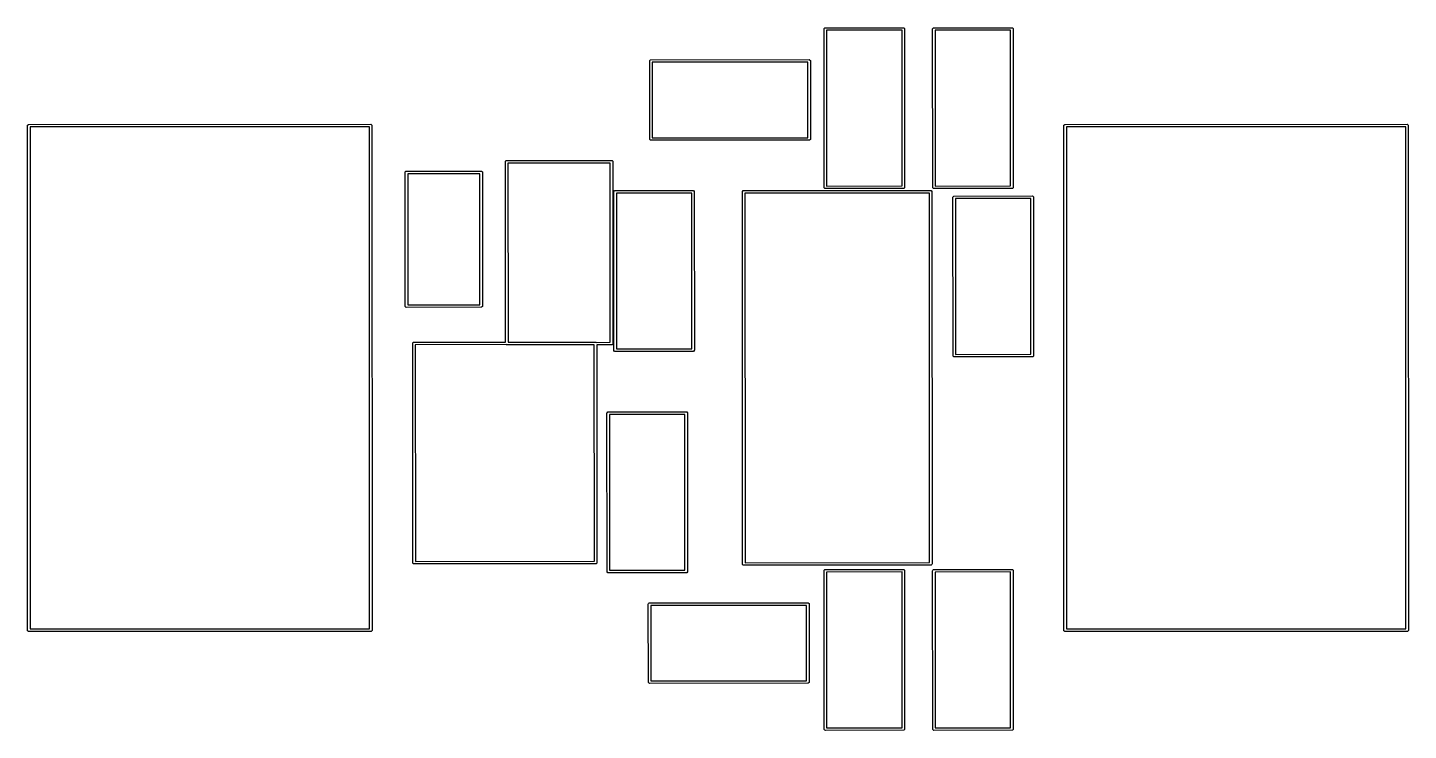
# Model space of a CAD drawing. Extents: x -5.01 to -3.99, y 5.43 to 5.94.
import ezdxf

# ---------------------------------------------------------------- set-up
doc = ezdxf.new("R2010")
doc.units = 0
doc.header["$MEASUREMENT"] = 0
doc.layers.add('BLACK', color=7, linetype='CONTINUOUS')

msp = doc.modelspace()

# ---------------------------------------------------------------- linework, layer by layer
at = {"layer": 'BLACK', "linetype": 'CONTINUOUS'}
for p, q in [((-4.4197, 5.9423), (-4.4196, 5.9426)), ((-4.4196, 5.8254), (-4.4197, 5.9423)), ((-4.4196, 5.9426), (-4.4191, 5.9432)), ((-4.4191, 5.9432), (-4.3613, 5.9432)), ((-4.3622, 5.9414), (-4.4178, 5.9413)), ((-4.4178, 5.9413), (-4.4178, 5.8266)), ((-4.3622, 5.8267), (-4.3622, 5.9414)), ((-4.3613, 5.9432), (-4.3609, 5.9432)), ((-4.3609, 5.9432), (-4.3604, 5.9426)), ((-4.3604, 5.9426), (-4.3603, 5.8257)), ((-4.3397, 5.9423), (-4.3396, 5.9426)), ((-4.3396, 5.8254), (-4.3397, 5.9423)), ((-4.3396, 5.9426), (-4.3391, 5.9432)), ((-4.3391, 5.9432), (-4.2813, 5.9432)), ((-4.2822, 5.9414), (-4.3378, 5.9413)), ((-4.3378, 5.9413), (-4.3378, 5.8266)), ((-4.2822, 5.8267), (-4.2822, 5.9414)), ((-4.2813, 5.9432), (-4.2809, 5.9432)), ((-4.2809, 5.9432), (-4.2804, 5.9426)), ((-4.2804, 5.9426), (-4.2803, 5.8257)), ((-4.5482, 5.9191), (-4.5476, 5.9196)), ((-4.5482, 5.9187), (-4.5482, 5.9191)), ((-4.5482, 5.8609), (-4.5482, 5.9187)), ((-4.5476, 5.9196), (-4.4307, 5.9197)), ((-4.5464, 5.9178), (-4.5463, 5.8622)), ((-4.4317, 5.9178), (-4.5464, 5.9178)), ((-4.4316, 5.8622), (-4.4317, 5.9178)), ((-4.4307, 5.9197), (-4.4304, 5.9196)), ((-4.4304, 5.9196), (-4.4298, 5.9191)), ((-4.4298, 5.9191), (-4.4297, 5.8613)), ((-5.0067, 5.8715), (-5.0061, 5.872)), ((-5.0067, 5.8711), (-5.0067, 5.8715)), ((-5.0067, 5.4991), (-5.0067, 5.8711)), ((-5.0061, 5.872), (-4.7538, 5.8721)), ((-4.7548, 5.8702), (-5.0048, 5.8701)), ((-5.0048, 5.8701), (-5.0048, 5.5004)), ((-4.7547, 5.5004), (-4.7548, 5.8702)), ((-4.7538, 5.8721), (-4.7534, 5.872)), ((-4.7534, 5.872), (-4.7529, 5.8715)), ((-4.7529, 5.8715), (-4.7528, 5.4994)), ((-4.5463, 5.8622), (-4.4316, 5.8622)), ((-4.243, 5.8711), (-4.2429, 5.8715)), ((-4.2429, 5.4991), (-4.243, 5.8711)), ((-4.2429, 5.8715), (-4.2423, 5.872)), ((-4.2423, 5.872), (-3.99, 5.8721)), ((-3.991, 5.8702), (-4.2411, 5.8701)), ((-4.2411, 5.8701), (-4.241, 5.5004)), ((-3.9909, 5.5004), (-3.991, 5.8702)), ((-3.99, 5.8721), (-3.9896, 5.872)), ((-3.9896, 5.872), (-3.9891, 5.8715)), ((-3.9891, 5.8715), (-3.989, 5.4994)), ((-4.5476, 5.8604), (-4.5482, 5.8609)), ((-4.5473, 5.8603), (-4.5476, 5.8604)), ((-4.4304, 5.8604), (-4.5473, 5.8603)), ((-4.4298, 5.8609), (-4.4304, 5.8604)), ((-4.4297, 5.8613), (-4.4298, 5.8609)), ((-4.6546, 5.8444), (-4.6545, 5.8448)), ((-4.6545, 5.7117), (-4.6546, 5.8444)), ((-4.6545, 5.8448), (-4.654, 5.8453)), ((-4.654, 5.8453), (-4.5764, 5.8454)), ((-4.5774, 5.8435), (-4.6527, 5.8434)), ((-4.6527, 5.8434), (-4.6526, 5.7117)), ((-4.5773, 5.7116), (-4.5774, 5.8435)), ((-4.5764, 5.8454), (-4.576, 5.8453)), ((-4.576, 5.8453), (-4.5755, 5.8448)), ((-4.5755, 5.8448), (-4.5754, 5.7106)), ((-4.7285, 5.837), (-4.7279, 5.8376)), ((-4.7285, 5.8367), (-4.7285, 5.837)), ((-4.7285, 5.7379), (-4.7285, 5.8367)), ((-4.7279, 5.8376), (-4.6724, 5.8376)), ((-4.7266, 5.8357), (-4.7266, 5.7391)), ((-4.6734, 5.8357), (-4.7266, 5.8357)), ((-4.6734, 5.7392), (-4.6734, 5.8357)), ((-4.6724, 5.8376), (-4.6721, 5.8376)), ((-4.6721, 5.8376), (-4.6715, 5.837)), ((-4.6715, 5.837), (-4.6715, 5.7382)), ((-4.5747, 5.8223), (-4.5746, 5.8226)), ((-4.5746, 5.7054), (-4.5747, 5.8223)), ((-4.5746, 5.8226), (-4.5741, 5.8232)), ((-4.5741, 5.8232), (-4.5163, 5.8232)), ((-4.5172, 5.8214), (-4.5728, 5.8213)), ((-4.5172, 5.7067), (-4.5172, 5.8214)), ((-4.5163, 5.8232), (-4.5159, 5.8232)), ((-4.5159, 5.8232), (-4.5154, 5.8226)), ((-4.5154, 5.8226), (-4.5153, 5.7057)), ((-4.4799, 5.8223), (-4.4798, 5.8227)), ((-4.4798, 5.5479), (-4.4799, 5.8223)), ((-4.4798, 5.8227), (-4.4793, 5.8232)), ((-4.4793, 5.8232), (-4.3411, 5.8233)), ((-4.3421, 5.8214), (-4.478, 5.8213)), ((-4.4191, 5.8248), (-4.4196, 5.8254)), ((-4.4187, 5.8247), (-4.4191, 5.8248)), ((-4.3609, 5.8248), (-4.4187, 5.8247)), ((-4.4178, 5.8266), (-4.3622, 5.8267)), ((-4.3604, 5.8254), (-4.3609, 5.8248)), ((-4.3603, 5.8257), (-4.3604, 5.8254)), ((-4.342, 5.5493), (-4.3421, 5.8214)), ((-4.3411, 5.8233), (-4.3407, 5.8232)), ((-4.3407, 5.8232), (-4.3402, 5.8227)), ((-4.3402, 5.8227), (-4.3401, 5.5483)), ((-4.3391, 5.8248), (-4.3396, 5.8254)), ((-4.3387, 5.8247), (-4.3391, 5.8248)), ((-4.2809, 5.8248), (-4.3387, 5.8247)), ((-4.3378, 5.8266), (-4.2822, 5.8267)), ((-4.2804, 5.8254), (-4.2809, 5.8248)), ((-4.2803, 5.8257), (-4.2804, 5.8254)), ((-4.5728, 5.8213), (-4.5728, 5.7066)), ((-4.478, 5.8213), (-4.4779, 5.5492)), ((-4.3247, 5.8183), (-4.3246, 5.8186)), ((-4.3246, 5.7014), (-4.3247, 5.8183)), ((-4.3246, 5.8186), (-4.3241, 5.8192)), ((-4.3241, 5.8192), (-4.2663, 5.8193)), ((-4.2672, 5.8174), (-4.3228, 5.8173)), ((-4.3228, 5.8173), (-4.3228, 5.7026)), ((-4.2672, 5.7027), (-4.2672, 5.8174)), ((-4.2663, 5.8193), (-4.2659, 5.8192)), ((-4.2659, 5.8192), (-4.2654, 5.8186)), ((-4.2654, 5.8186), (-4.2653, 5.7017)), ((-4.7279, 5.7373), (-4.7285, 5.7379)), ((-4.7276, 5.7372), (-4.7279, 5.7373)), ((-4.6721, 5.7373), (-4.7276, 5.7372)), ((-4.7266, 5.7391), (-4.6734, 5.7392)), ((-4.6715, 5.7379), (-4.6721, 5.7373)), ((-4.6715, 5.7382), (-4.6715, 5.7379)), ((-4.7229, 5.7107), (-4.7228, 5.7111)), ((-4.7228, 5.5489), (-4.7229, 5.7107)), ((-4.7228, 5.7111), (-4.7223, 5.7116)), ((-4.7223, 5.7116), (-4.6545, 5.7117)), ((-4.6541, 5.7098), (-4.721, 5.7097)), ((-4.721, 5.7097), (-4.7209, 5.5502)), ((-4.654, 5.7097), (-4.6541, 5.7098)), ((-4.6536, 5.7096), (-4.654, 5.7097)), ((-4.5891, 5.7096), (-4.6536, 5.7096)), ((-4.6526, 5.7117), (-4.5881, 5.7117)), ((-4.589, 5.5503), (-4.5891, 5.7096)), ((-4.5881, 5.7117), (-4.5877, 5.7116)), ((-4.5877, 5.7116), (-4.5876, 5.7115)), ((-4.5876, 5.7115), (-4.5773, 5.7116)), ((-4.576, 5.7097), (-4.5872, 5.7097)), ((-4.5872, 5.7097), (-4.5871, 5.5493)), ((-4.5755, 5.7102), (-4.576, 5.7097)), ((-4.5754, 5.7106), (-4.5755, 5.7102)), ((-4.5741, 5.7048), (-4.5746, 5.7054)), ((-4.5737, 5.7047), (-4.5741, 5.7048)), ((-4.5159, 5.7048), (-4.5737, 5.7047)), ((-4.5728, 5.7066), (-4.5172, 5.7067)), ((-4.5154, 5.7054), (-4.5159, 5.7048)), ((-4.5153, 5.7057), (-4.5154, 5.7054)), ((-4.3241, 5.7008), (-4.3246, 5.7014)), ((-4.3237, 5.7007), (-4.3241, 5.7008)), ((-4.2659, 5.7008), (-4.3237, 5.7007)), ((-4.3228, 5.7026), (-4.2672, 5.7027)), ((-4.2654, 5.7014), (-4.2659, 5.7008)), ((-4.2653, 5.7017), (-4.2654, 5.7014)), ((-4.5797, 5.6593), (-4.5796, 5.6596)), ((-4.5796, 5.5424), (-4.5797, 5.6593)), ((-4.5796, 5.6596), (-4.5791, 5.6602)), ((-4.5791, 5.6602), (-4.5213, 5.6603)), ((-4.5213, 5.6603), (-4.5209, 5.6602)), ((-4.5209, 5.6602), (-4.5204, 5.6596)), ((-4.5204, 5.6596), (-4.5203, 5.5427)), ((-4.5222, 5.6584), (-4.5778, 5.6583)), ((-4.5778, 5.6583), (-4.5778, 5.5436)), ((-4.5222, 5.5437), (-4.5222, 5.6584)), ((-4.7223, 5.5484), (-4.7228, 5.5489)), ((-4.7219, 5.5483), (-4.7223, 5.5484)), ((-4.5877, 5.5484), (-4.7219, 5.5483)), ((-4.7209, 5.5502), (-4.589, 5.5503)), ((-4.5872, 5.5489), (-4.5877, 5.5484)), ((-4.5871, 5.5493), (-4.5872, 5.5489)), ((-4.4793, 5.5474), (-4.4798, 5.5479)), ((-4.4789, 5.5473), (-4.4793, 5.5474)), ((-4.3407, 5.5474), (-4.4789, 5.5473)), ((-4.4779, 5.5492), (-4.342, 5.5493)), ((-4.3402, 5.5479), (-4.3407, 5.5474)), ((-4.3401, 5.5483), (-4.3402, 5.5479)), ((-4.5791, 5.5418), (-4.5796, 5.5424)), ((-4.5787, 5.5418), (-4.5791, 5.5418)), ((-4.5209, 5.5418), (-4.5787, 5.5418)), ((-4.5778, 5.5436), (-4.5222, 5.5437)), ((-4.5204, 5.5424), (-4.5209, 5.5418)), ((-4.5203, 5.5427), (-4.5204, 5.5424)), ((-4.4197, 5.5433), (-4.4196, 5.5436)), ((-4.4196, 5.4264), (-4.4197, 5.5433)), ((-4.4196, 5.5436), (-4.4191, 5.5442)), ((-4.4191, 5.5442), (-4.3613, 5.5443)), ((-4.3622, 5.5424), (-4.4178, 5.5423)), ((-4.4178, 5.5423), (-4.4178, 5.4276)), ((-4.3622, 5.4277), (-4.3622, 5.5424)), ((-4.3613, 5.5443), (-4.3609, 5.5442)), ((-4.3609, 5.5442), (-4.3604, 5.5436)), ((-4.3604, 5.5436), (-4.3603, 5.4267)), ((-4.3397, 5.5433), (-4.3396, 5.5436)), ((-4.3396, 5.4264), (-4.3397, 5.5433)), ((-4.3396, 5.5436), (-4.3391, 5.5442)), ((-4.3391, 5.5442), (-4.2813, 5.5443)), ((-4.2822, 5.5424), (-4.3378, 5.5423)), ((-4.3378, 5.5423), (-4.3378, 5.4276)), ((-4.2822, 5.4277), (-4.2822, 5.5424)), ((-4.2813, 5.5443), (-4.2809, 5.5442)), ((-4.2809, 5.5442), (-4.2804, 5.5436)), ((-4.2804, 5.5436), (-4.2803, 5.4267)), ((-4.5493, 5.5187), (-4.5492, 5.5191)), ((-4.5492, 5.4609), (-4.5493, 5.5187)), ((-4.5492, 5.5191), (-4.5486, 5.5196)), ((-4.5486, 5.5196), (-4.4317, 5.5197)), ((-4.5474, 5.5178), (-4.5473, 5.4622)), ((-4.4327, 5.5178), (-4.5474, 5.5178)), ((-4.4326, 5.4622), (-4.4327, 5.5178)), ((-4.4317, 5.5197), (-4.4314, 5.5196)), ((-4.4314, 5.5196), (-4.4308, 5.5191)), ((-4.4308, 5.5191), (-4.4307, 5.4613)), ((-5.0061, 5.4985), (-5.0067, 5.4991)), ((-5.0057, 5.4985), (-5.0061, 5.4985)), ((-4.7534, 5.4985), (-5.0057, 5.4985)), ((-5.0048, 5.5004), (-4.7547, 5.5004)), ((-4.7529, 5.4991), (-4.7534, 5.4985)), ((-4.7528, 5.4994), (-4.7529, 5.4991)), ((-4.2423, 5.4985), (-4.2429, 5.4991)), ((-4.242, 5.4985), (-4.2423, 5.4985)), ((-3.9896, 5.4985), (-4.242, 5.4985)), ((-4.241, 5.5004), (-3.9909, 5.5004)), ((-3.9891, 5.4991), (-3.9896, 5.4985)), ((-3.989, 5.4994), (-3.9891, 5.4991)), ((-4.5486, 5.4604), (-4.5492, 5.4609)), ((-4.5483, 5.4603), (-4.5486, 5.4604)), ((-4.4314, 5.4604), (-4.5483, 5.4603)), ((-4.5473, 5.4622), (-4.4326, 5.4622)), ((-4.4308, 5.4609), (-4.4314, 5.4604)), ((-4.4307, 5.4613), (-4.4308, 5.4609)), ((-4.4191, 5.4258), (-4.4196, 5.4264)), ((-4.4187, 5.4257), (-4.4191, 5.4258)), ((-4.3609, 5.4258), (-4.4187, 5.4257)), ((-4.4178, 5.4276), (-4.3622, 5.4277)), ((-4.3604, 5.4264), (-4.3609, 5.4258)), ((-4.3603, 5.4267), (-4.3604, 5.4264)), ((-4.3391, 5.4258), (-4.3396, 5.4264)), ((-4.3387, 5.4257), (-4.3391, 5.4258)), ((-4.2809, 5.4258), (-4.3387, 5.4257)), ((-4.3378, 5.4276), (-4.2822, 5.4277)), ((-4.2804, 5.4264), (-4.2809, 5.4258)), ((-4.2803, 5.4267), (-4.2804, 5.4264))]:
    msp.add_line(p, q, dxfattribs=at)

doc.saveas('drawing.dxf')
